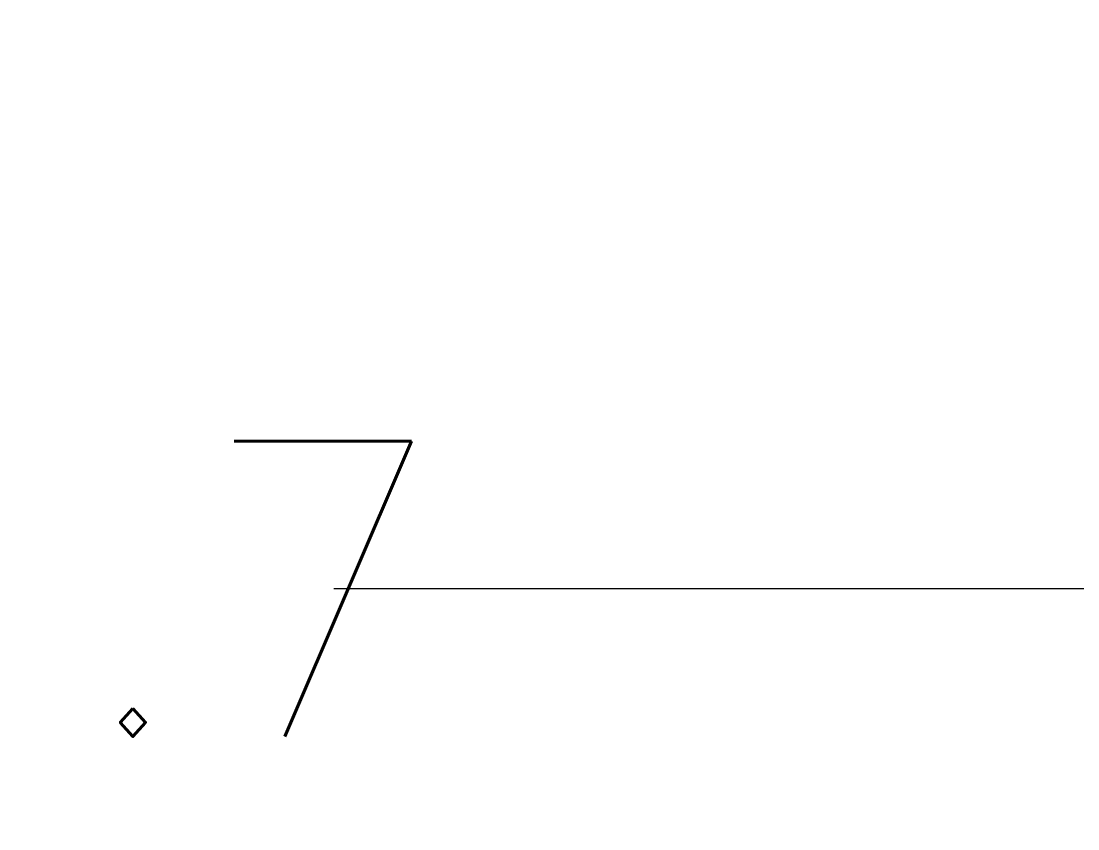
# Model space of a CAD drawing. Extents: x -268 to 907, y 393 to 1224.
# Drawn here: x -29.14 to -11.27, y 1027.3 to 1040.96 of the extents above; entities that cross this region are included whole.
import ezdxf

# ---------------------------------------------------------------- set-up
doc = ezdxf.new("R2010")
doc.units = 0
doc.header["$LTSCALE"] = 1.21
doc.header["$MEASUREMENT"] = 0
doc.layers.get('0').update_dxf_attribs({"linetype": 'CONTINUOUS'})
doc.layers.get('DEFPOINTS').update_dxf_attribs({"linetype": 'CONTINUOUS'})
doc.layers.add('DIM', color=82, linetype='CONTINUOUS')
doc.styles.get("Standard").update_dxf_attribs({"font": 'txt', "bigfont": 'gbcbig.shx'})
doc.styles.add('TXT', font='txt.shx', dxfattribs={"bigfont": 'gbcbig.shx'})
doc.dimstyles.get("Standard").update_dxf_attribs({"dimtxt": 0.18, "dimasz": 0.18, "dimexe": 0.18, "dimexo": 0.0625, "dimgap": 0.09, "dimtad": 0, "dimtih": 1, "dimtoh": 1, "dimdec": 4, "dimzin": 0, "dimdsep": 46, "dimtxsty": 'Standard', "dimcen": 0.09, "dimadec": 0, "dimazin": 0, "dimtfac": 1, "dimtdec": 4, "dimtofl": 0, "dimtmove": 0, "dimatfit": 3, "dimfxl": 0, "dimtolj": 1, "dimtzin": 0, "dimarcsym": 0})

# ---------------------------------------------------------------- blocks, each defined once
blk = doc.blocks.new('_CLOSEDBLANK')
at = {"color": 0, "linetype": 'ByBlock'}
for p, q in [((-1, 0.1667), (0, 0)), ((-1, 0.1667), (-1, -0.1667)), ((0, 0), (-1, -0.1667))]:
    blk.add_line(p, q, dxfattribs=at)
blk = doc.blocks.new('*U4')
at = {"layer": 'DIM', "color": 0, "style": 'TXT'}
blk.add_text('191.7', height=5, dxfattribs=at).set_placement((-7248.312, 5775.16))
blk = doc.blocks.new('*D3')
at = {"layer": 'DEFPOINTS', "color": 0}
for p in [(-7337.187, 5790.932), (-7145.488, 5790.932), (-7145.488, 5777.66)]:
    blk.add_point(p, dxfattribs=at)
at = {"layer": 'DIM', "color": 3}
for p, q in [((-7337.187, 5790.632), (-7337.187, 5777.36)), ((-7145.488, 5790.632), (-7145.488, 5777.36)), ((-7335.187, 5777.66), (-7248.972, 5777.66)), ((-7147.488, 5777.66), (-7230.985, 5777.66))]:
    blk.add_line(p, q, dxfattribs=at)
at = {"layer": 'DIM', "color": 0}
blk.add_blockref('*U4', (0, 0), dxfattribs=at)
at = {"layer": 'DIM', "color": 3, "xscale": 2, "yscale": 2, "zscale": 2, "rotation": 180}
blk.add_blockref('_CLOSEDBLANK', (-7337.187, 5777.66), dxfattribs=at)
at = {"layer": 'DIM', "color": 3, "xscale": 2, "yscale": 2, "zscale": 2}
blk.add_blockref('_CLOSEDBLANK', (-7145.488, 5777.66), dxfattribs=at)

msp = doc.modelspace()

# ---------------------------------------------------------------- dimensions: what is measured, and where the dimension line sits
at = {"layer": 'DIM', "color": 0}
dim = msp.add_linear_dim(base=(61.641193, 1031.359006), p1=(-130.057459, 1044.631045), p2=(61.641193, 1044.631045), dimstyle='Standard', dxfattribs=at)
dim.commit()
dim.dimension.update_dxf_attribs({"geometry": '*D3', "text_midpoint": (-32.849045, 1031.359006), "dimtype": 128, "insert": (7207.129158, -4746.301286)})

doc.saveas('drawing.dxf')
